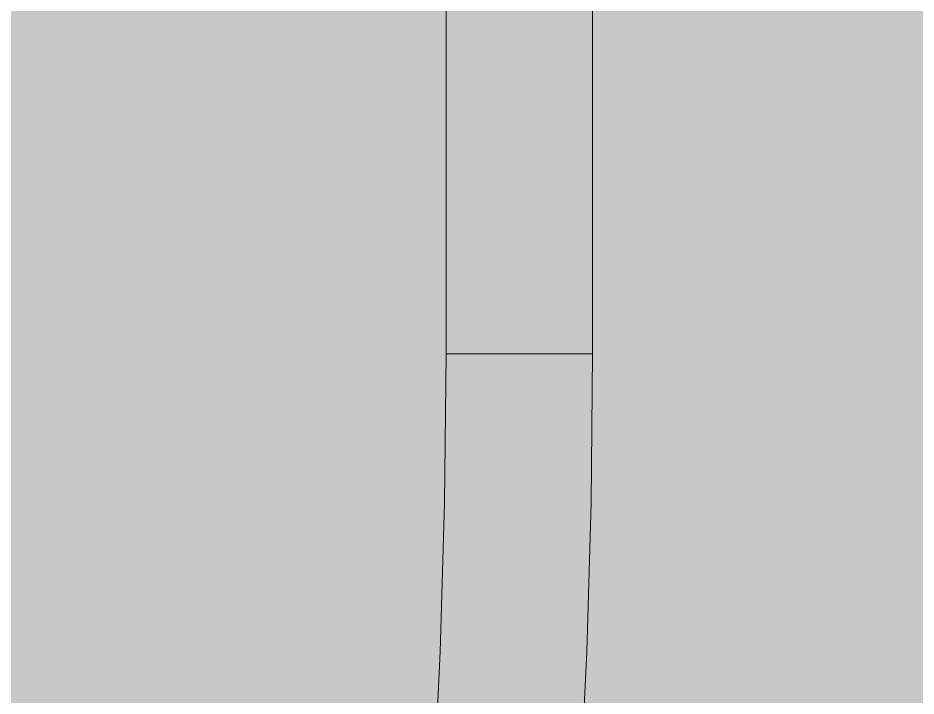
# Model space of a CAD drawing. Header units: millimetres. Extents: x 27500 to 33280, y -10980 to 420.
# Drawn here: x 29038.069 to 29039.133, y -6141.906 to -6141.102 of the extents above; entities that cross this region are included whole.
import ezdxf

# ---------------------------------------------------------------- set-up
doc = ezdxf.new("R2010")
doc.units = ezdxf.units.MM
doc.layers.add('CQEN_DETAIL', color=7, linetype='Continuous', lineweight=5, true_color=0x464d50)
doc.layers.add('CQEN_PLASTRON', color=7, linetype='Continuous', lineweight=5, true_color=0xd2d6d3)
doc.layers.add('LAYOUT_PARAMETERS', color=7, linetype='Continuous', plot=False)
doc.styles.add('LAYOUT_CONTACTOR_ARIAL', font='arial.ttf')
doc.styles.get("Standard").update_dxf_attribs({"font": 'arial.ttf'})

# ---------------------------------------------------------------- blocks, each defined once
blk = doc.blocks.new('SX_DYN_PLASTRON_KIT_G001')
at = {"layer": 'CQEN_PLASTRON'}
h = blk.add_hatch(color=256, dxfattribs=at)
h.paths.add_polyline_path([(2.1, 145.9), (881.9, 145.9), (881.9, 2.1), (2.1, 2.1)])
h.paths.add_polyline_path([(70.5, 52), (69.5, 50.5), (837.5, 50.5), (836.5, 52), (832.5, 52), (832.5, 96), (836.5, 96), (837.5, 97.5), (69.5, 97.5), (70.5, 96), (74.5, 96), (74.5, 52)], flags=0)
h.paths.add_polyline_path([(7.2528, 76.3644), (7.0991, 75.7847), (6.9887, 75.1953), (6.9222, 74.5993), (6.9, 74), (6.9222, 73.4007), (6.9887, 72.8047), (7.0991, 72.2153), (7.2528, 71.6356), (12.6356, 66.2528), (12.924, 66.1705), (13.2153, 66.0991), (13.509, 66.0384), (13.8047, 65.9887), (14.1021, 65.9499), (14.4007, 65.9222), (14.7002, 65.9056), (15, 65.9), (15.2998, 65.9056), (15.5993, 65.9222), (15.8979, 65.9499), (16.1953, 65.9887), (16.491, 66.0384), (16.7847, 66.0991), (17.076, 66.1705), (17.3644, 66.2528), (22.7472, 71.6356), (22.9009, 72.2153), (23.0113, 72.8047), (23.0778, 73.4007), (23.1, 74), (23.0778, 74.5993), (23.0113, 75.1953), (22.9009, 75.7847), (22.7472, 76.3644), (17.3644, 81.7472), (16.7847, 81.9009), (16.1953, 82.0113), (15.5993, 82.0778), (15, 82.1), (14.4007, 82.0778), (13.8047, 82.0113), (13.2153, 81.9009), (12.6356, 81.7472)], flags=0)
h.paths.add_polyline_path([(56.5, 97.5), (56.5, 74.25), (58, 75.25), (58, 96), (68, 96), (69, 97.5)], flags=0)
h.paths.add_polyline_path([(849, 75.25), (850.5, 74.25), (850.5, 97.5), (838, 97.5), (839, 96), (849, 96)], flags=0)
h.paths.add_polyline_path([(58, 72.75), (56.5, 73.75), (56.5, 50.5), (69, 50.5), (68, 52), (58, 52)], flags=0)
h.paths.add_polyline_path([(839, 52), (838, 50.5), (850.5, 50.5), (850.5, 73.75), (849, 72.75), (849, 52)], flags=0)
h = blk.add_hatch(color=256, dxfattribs=at)
h.paths.add_polyline_path([(881.9, 2.1), (881.9, 145.9), (2.1, 145.9), (2.1, 2.1)])
h.paths.add_polyline_path([(837.5, 50.5), (69.5, 50.5), (70.5, 52), (74.5, 52), (74.5, 96), (70.5, 96), (69.5, 97.5), (837.5, 97.5), (836.5, 96), (832.5, 96), (832.5, 52), (836.5, 52)], flags=0)
h.paths.add_polyline_path([(12.6356, 66.2528), (7.2528, 71.6356), (7.0991, 72.2153), (6.9887, 72.8047), (6.9222, 73.4007), (6.9, 74), (6.9222, 74.5993), (6.9887, 75.1953), (7.0991, 75.7847), (7.2528, 76.3644), (12.6356, 81.7472), (13.2153, 81.9009), (13.8047, 82.0113), (14.4007, 82.0778), (15, 82.1), (15.5993, 82.0778), (16.1953, 82.0113), (16.7847, 81.9009), (17.3644, 81.7472), (22.7472, 76.3644), (22.9009, 75.7847), (23.0113, 75.1953), (23.0778, 74.5993), (23.1, 74), (23.0778, 73.4007), (23.0113, 72.8047), (22.9009, 72.2153), (22.7472, 71.6356), (17.3644, 66.2528), (17.076, 66.1705), (16.7847, 66.0991), (16.491, 66.0384), (16.1953, 65.9887), (15.8979, 65.9499), (15.5993, 65.9222), (15.2998, 65.9056), (15, 65.9), (14.7002, 65.9056), (14.4007, 65.9222), (14.1021, 65.9499), (13.8047, 65.9887), (13.509, 66.0384), (13.2153, 66.0991), (12.924, 66.1705)], flags=0)
h.paths.add_polyline_path([(850.5, 97.5), (850.5, 74.25), (849, 75.25), (849, 96), (839, 96), (838, 97.5)], flags=0)
h.paths.add_polyline_path([(58, 75.25), (56.5, 74.25), (56.5, 97.5), (69, 97.5), (68, 96), (58, 96)], flags=0)
h.paths.add_polyline_path([(850.5, 50.5), (838, 50.5), (839, 52), (849, 52), (849, 72.75), (850.5, 73.75)], flags=0)
h.paths.add_polyline_path([(56.5, 50.5), (56.5, 73.75), (58, 72.75), (58, 52), (68, 52), (69, 50.5)], flags=0)
at = {"layer": 'CQEN_DETAIL'}
for p, q in [((45.8264, 71.5), (45.8264, 76.5)), ((46, 71.5), (46, 76.5)), ((46, 71.5), (45.8264, 71.5))]:
    blk.add_line(p, q, dxfattribs=at)
for points in [[(45.3372, 68.5513), (45.3926, 68.7188), (45.4447, 68.8874), (45.4936, 69.057), (45.5392, 69.2276), (45.5815, 69.399), (45.6204, 69.5712), (45.656, 69.7442), (45.6883, 69.9178), (45.7172, 70.0921), (45.7428, 70.2669), (45.7649, 70.4422), (45.7837, 70.6178), (45.799, 70.7939), (45.811, 70.9702), (45.8195, 71.1467), (45.8246, 71.3233), (45.8264, 71.5)], [(46, 71.5), (45.9983, 71.3233), (45.9932, 71.1467), (45.9846, 70.9702), (45.9727, 70.7939), (45.9573, 70.6178), (45.9386, 70.4422), (45.9164, 70.2669), (45.8909, 70.0921), (45.862, 69.9178), (45.8297, 69.7442), (45.7941, 69.5712), (45.7551, 69.399), (45.7128, 69.2276), (45.6672, 69.057), (45.6184, 68.8874), (45.5662, 68.7188), (45.5108, 68.5513)]]:
    blk.add_lwpolyline(points, dxfattribs=at)
blk = doc.blocks.new('*U497')
blk.add_blockref('SX_DYN_PLASTRON_KIT_G001', (0, 0))
at = {"flags": 1}
for tag in ['SOURCE_BLOCK', 'MODEL', 'HEIGHT_MM', 'WIDTH_MM']:
    blk.add_attdef(tag, (0, 0), '', height=1, dxfattribs=at)
at = {"layer": 'LAYOUT_PARAMETERS', "style": 'LAYOUT_CONTACTOR_ARIAL', "flags": 1}
for tag in ['ARTICLE', 'APERTURE_HEIGHT_MM', 'SOURCE', 'CABINET_SECTION_WIDTH_MM', 'ROW_PITCH_MM', 'PLASTRON_WIDTH_MM', 'PLASTRON_HEIGHT_MM', 'ROWS', 'NOTE', 'MODULES_PER_ROW', 'APERTURE_WIDTH_MM', 'VIEW']:
    blk.add_attdef(tag, (0, 0), '', height=1.7, dxfattribs=at)

msp = doc.modelspace()

# ---------------------------------------------------------------- block references
msp.add_blockref('*U497', (28992.75, -6213))

doc.saveas('drawing.dxf')
